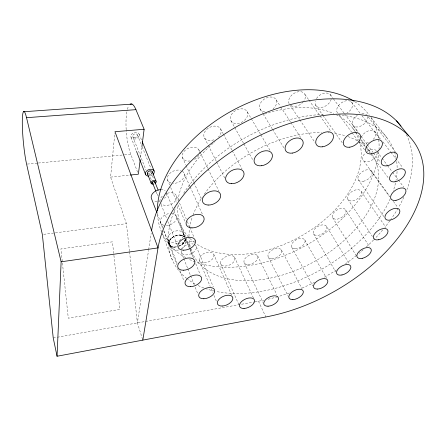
<?xml version="1.0" encoding="UTF-8"?>
<svg xmlns="http://www.w3.org/2000/svg" width="446" height="446" viewBox="0 0 446 446"><rect width="100%" height="100%" fill="white"/><g stroke="black" fill="none" stroke-linecap="round" stroke-linejoin="round"><path stroke-width="0.33" stroke-dasharray="2.23 1.67" d="M178.852 246.209C181.884 245.016 185.229 242.507 185.252 238.945M129.474 251.215L126.419 223.647L110.591 177.123L114.834 133.081M140.484 157.605L141.817 147.241M185.28 239.223L184.131 242.334L182.04 244.436M142.592 339.462L137.401 322.893L148.551 250.368M148.652 249.682L151.177 233.264M185.826 241.86C185.726 244.965 183.808 247.909 181.015 249.269M171.52 238.114C165.65 241.821 170.907 249.347 176.739 246.833M182.286 244.263L183.328 243.393A8.602 4.906 -21.9 0 0 185.436 239.602L185.385 238.911M172.067 237.662L172.658 237.239M181.455 244.854L180.842 245.244M173.282 236.837L173.934 236.48M180.201 245.601L179.537 245.924M174.609 236.146L175.311 235.862M176.019 235.605L176.733 235.399M177.458 235.232L178.171 235.114M184.661 237.138C180.301 232.589 172.017 235.878 169.352 240.857C167.3 246.253 174.052 251.494 179.125 249.899M53.23 337.973L56.648 337.36M57.333 337.237L254.354 301.948M255.04 301.825L258.457 301.212A141.555 87.093 -29 0 0 263.753 300.18M176.031 246.95L175.334 247.034M175.373 243.784L177.436 243.488M178.121 243.388L196.647 240.751M43.725 234.334L54.752 232.907M55.438 232.823L126.419 223.647M178.879 235.036L179.571 235.014M110.591 177.123L130.232 175.049M27.284 164.078L37.631 163.091M38.323 163.024L123.837 154.885M124.529 154.818L130.734 154.227L137.619 172.262M174.648 247.062L173.973 247.056M180.251 235.031L182.882 235.639L184.516 236.898M168.984 243.912L170.785 246.186L173.332 246.995M371.044 117.437L387.959 139.091M368.285 116.969L395.301 151.724M374.869 131.453L380.366 138.583M382.897 141.878L390.506 151.751M390.925 152.303L402.76 167.663M351.47 102.011L360.312 113.513M361.996 115.698L379.68 138.695M377.104 151.646L381.698 157.773M382.116 158.324L387.122 165.003M387.541 165.561L392.134 171.682M392.552 172.24L397.977 179.476M398.395 180.028L403.825 187.264M330.14 94.441L333.028 98.326M333.441 98.878L344.167 113.301M344.574 113.853L358.188 132.155M353.271 125.8L357.408 131.369M361.137 136.381L366.935 144.181M367.348 144.738L373.146 152.538M373.558 153.095L380.182 162.004M352.858 128.286L355.295 131.581M355.702 132.127L359.76 137.619M361.383 139.815L370.726 152.437M361.868 142.062L365.14 146.494M366.774 148.713L370.046 153.145M370.459 153.703L388.46 178.093M339.088 115.051L351.693 132.228M352.1 132.785L358.194 141.092M358.601 141.65L364.7 149.962M371.234 170.651L389.754 196.329M393.372 201.352L397.804 207.496M363.607 160.755L389.509 196.708M315.417 104.838L322.575 114.951M322.971 115.508L342.45 143.032M304.964 94.457L308.532 99.536M308.927 100.099L319.631 115.33M320.027 115.893L331.127 131.687M358.183 179.521L383.945 216.684M361.238 191.507A7.76 4.544 -32.2 0 1 352.736 200.828A7.76 4.544 -32.2 0 1 349.502 193.592A7.76 4.544 -32.2 0 1 361.238 191.507L385.846 227.382M290.24 105.412L299.389 119.132M299.768 119.701L315.015 142.569M347.774 199.172L372.427 236.542M276.13 99.815L280.305 106.237M280.69 106.823L290.563 122.014M290.943 122.594L300.816 137.786M345.789 210.066A7.615 4.415 -31 0 1 337.533 219.103A7.615 4.415 -31 0 1 334.154 212.224A7.615 4.415 -31 0 1 345.789 210.066L369.567 246.805M332.56 217.592L356.376 255.837M260.124 109.147L262.672 113.29M263.034 113.886L272.138 128.682M272.5 129.279L284.147 148.223M326.617 226.451A7.515 4.337 -29.8 0 1 318.583 235.282A7.515 4.337 -29.8 0 1 314.993 228.681A7.515 4.337 -29.8 0 1 326.617 226.451L349.185 263.619M247.078 111.567A9.277 6.629 -30.1 0 1 237.863 123.486A9.277 6.629 -30.1 0 1 232.171 113.518A9.277 6.629 -30.1 0 1 247.078 111.567L250.97 118.14M251.327 118.736L260.52 134.274M260.871 134.876L270.07 150.408M313.544 233.882L335.782 271.96M304.774 239.915L326.511 278.204M231.056 120.916L234.44 126.971M234.774 127.578L243.561 143.317M243.901 143.924L253.027 160.27M291.779 247.301L312.836 285.908M220.486 128.71L223.1 133.594M223.424 134.207L231.926 150.09M232.249 150.698L242.061 169.023M281.359 249.832L301.981 288.74M268.358 257.225L288.294 296.451M204.575 137.992L208.003 144.794M208.315 145.413L216.41 161.497M216.723 162.115L224.817 178.199M257.509 255.681L276.815 294.655M198.726 149.611L199.63 151.478M199.936 152.097L207.797 168.281M208.098 168.9L218.986 191.306M244.414 263.134L263.034 302.433M258.457 301.212L265.849 316.972M234.429 257.058L253.451 297.995M182.325 157.232L185.776 164.791M186.06 165.421L193.536 181.801M193.82 182.431L201.297 198.81M184.248 173.745L189.901 186.356M190.186 186.985L202.612 214.721M220.625 263.558L238.655 304.233M213.935 254.778A7.855 4.744 -23.9 0 1 203.95 262.889A7.855 4.744 -23.9 0 1 201.899 254.856A7.855 4.744 -23.9 0 1 213.935 254.778L231.686 295.157M176.577 196.14L178.456 200.577M179.532 203.12L186.244 218.975M187.32 221.511L189.466 226.59M189.74 227.226L193.765 236.737M196.307 246.577L213.311 286.94M167.445 179.799L169.591 184.9M170.662 187.454L176.828 202.127M177.898 204.675L185.14 221.902M199.273 260.302L210.189 286.432M211.253 288.986L212.848 292.805M213.913 295.358L216.31 301.095M180.273 223.602L185.792 236.977M186.054 237.612L191.574 250.992M176.482 216.566L184.951 237.149M185.218 237.79L189.455 248.082M189.717 248.729L193.687 258.373M183.401 233.676L184.716 236.871M185.765 239.43L193.124 257.314M195.749 263.709L200.221 274.569M166.358 192.471L172.92 208.421M173.968 210.975L184.728 237.138M139.141 134.123L141.722 140.479M137.351 134.798L140.942 143.712M142.224 146.896L150.949 168.538M150.971 172.251L153.786 179.264M181.232 252.219L183.523 257.961M183.774 258.596L187.593 268.169M187.844 268.804L190.386 275.188M190.643 275.823L194.205 284.754M195.22 287.308L198.018 294.321M148.936 173.812L151.473 180.195M156.033 191.685L157.304 194.88M161.168 204.681L166.771 218.796M167.791 221.367L176.967 244.469M132.785 136.654L145.909 169.87M171.203 238.376L171.219 238.409A8.608 6.049 -23.7 0 0 169.067 243.951L169.151 244.352A8.602 4.906 -21.9 0 0 172.97 246.989L172.97 246.989M130.996 137.329L136.509 151.4M167.874 239.441L177.385 263.976M179.894 270.438L184.148 281.415M157.237 213.506L162.729 227.694M163.977 230.916L169.218 244.458M160.493 222.442L162.723 228.213M163.715 230.777L176.856 264.757M161.881 232.706L172.268 259.801M185.48 239.073L185.831 242.055M129.546 251.906L137.401 322.893M113.719 253.545L112.431 241.827L60.929 248.89L68.299 318.215L119.84 309.407L113.791 254.237M194.618 244.536A8.061 4.978 -23.1 0 1 191.139 253.746A8.061 4.978 -23.1 0 1 181.109 250.881M181.756 248.952A8.061 4.978 -23.1 0 1 193.135 243.984M180.836 239.446A8.29 5.252 -22.5 0 1 168.019 239.809A8.29 5.252 -22.5 0 1 176.85 230.799A8.29 5.252 -22.5 0 1 182.191 238.064M171.08 213.389A8.524 5.558 -22.3 0 1 176.226 219.571A8.524 5.558 -22.3 0 1 165.951 225.531M164.039 225.308A8.524 5.558 -22.3 0 1 160.9 218.958A8.524 5.558 -22.3 0 1 170.037 213.422M167.2 193.257A8.753 5.87 -22.6 0 1 176.415 195.683A8.753 5.87 -22.6 0 1 171.771 203.945A8.753 5.87 -22.6 0 1 161.246 203.85M160.025 201.614A8.753 5.87 -22.6 0 1 162.745 195.71M182.319 171.147A8.953 6.166 -23.5 0 1 182.955 178.807A8.953 6.166 -23.5 0 1 173.132 183.401M171.13 183.094A8.953 6.166 -23.5 0 1 168.705 174.642A8.953 6.166 -23.5 0 1 180.641 170.378M190.197 160.978A9.11 6.417 -25.2 0 1 182.197 155.448A9.11 6.417 -25.2 0 1 191.574 147.269A9.11 6.417 -25.2 0 1 199.501 152.867M198.732 155.28A9.11 6.417 -25.2 0 1 194.579 159.412M213.913 139.838A9.221 6.579 -27.5 0 1 203.894 134.084A9.221 6.579 -27.5 0 1 216.639 126.251A9.221 6.579 -27.5 0 1 218.423 137.067M264.662 111.834A9.271 6.556 -32.5 0 1 260.966 102.374A9.271 6.556 -32.5 0 1 274.05 97.746A9.271 6.556 -32.5 0 1 273.125 108.841M289.097 103.695A9.21 6.383 -34.4 0 1 298 91.798A9.21 6.383 -34.4 0 1 304.021 100.841M303.358 101.755A9.21 6.383 -34.4 0 1 290.547 105.373M316.437 98.56A9.082 6.127 -35.5 0 1 325.474 93.024A9.082 6.127 -35.5 0 1 331.406 97.401M331.216 99.218A9.082 6.127 -35.5 0 1 321.477 107.43A9.082 6.127 -35.5 0 1 315.177 101.404M337.533 113.011A8.892 5.831 -35.9 0 1 341.458 102.775A8.892 5.831 -35.9 0 1 352.134 102.92A8.892 5.831 -35.9 0 1 346.893 113.139M367.521 116.484A8.669 5.519 -35.8 0 1 361.667 125.66A8.669 5.519 -35.8 0 1 352.474 124.629A8.669 5.519 -35.8 0 1 357.335 115.341M361.857 113.591A8.669 5.519 -35.8 0 1 366.595 114.795M361.26 137.357A8.424 5.218 -35.2 0 1 372.962 130.427A8.424 5.218 -35.2 0 1 372.494 140.089M368.357 142.575A8.424 5.218 -35.2 0 1 360.864 140.016M377.216 152.961A8.179 4.951 -34.4 0 1 366.662 161.786A8.179 4.951 -34.4 0 1 365.447 152.883M367.108 151.534A8.179 4.951 -34.4 0 1 376.268 150.536M372.265 154.645A102.636 62.864 -28.9 0 1 301.903 267.784A102.636 62.864 -28.9 0 1 188.993 236.999M188.987 236.369A102.636 62.864 -28.9 0 1 189.517 228.625M189.617 227.962A102.636 62.864 -28.9 0 1 192.382 216.884M193.04 215.05A102.636 62.864 -28.9 0 1 202.417 196.92M204.307 194.161A102.636 62.864 -28.9 0 1 321.499 132.479M327.955 132.696A102.636 62.864 -28.9 0 1 329.215 132.791M334.734 133.415A102.636 62.864 -28.9 0 1 344.981 135.645M347.947 136.599A102.636 62.864 -28.9 0 1 358.082 141.265M359.705 142.28A102.636 62.864 -28.9 0 1 371.892 154.082M338.302 114.812A123.876 76.049 -29 0 1 394.348 151.339M394.565 151.991A123.876 76.049 -29 0 1 396.109 157.851M396.7 161.48A123.876 76.049 -29 0 1 397.141 168.309M397.068 171.476A123.876 76.049 -29 0 1 395.998 180.502M395.463 183.111A123.876 76.049 -29 0 1 393.26 190.988M390.272 198.749A123.876 76.049 -29 0 1 215.987 291.439M214.788 291.182A123.876 76.049 -29 0 1 206.297 288.846M203.805 287.96A123.876 76.049 -29 0 1 197.851 285.418M195.03 283.968A123.876 76.049 -29 0 1 187.744 279.268M186.785 278.527A123.876 76.049 -29 0 1 175.914 207.234M183.696 193.185A123.876 76.049 -29 0 1 323.233 114.438M355.473 132.233A99.001 63.505 -29.1 0 1 359.03 140.178M359.236 140.819A99.001 63.505 -29.1 0 1 307.556 232.227A99.001 63.505 -29.1 0 1 196.207 243.711M194.551 242.512A99.001 63.505 -29.1 0 1 189.5 238.08M188.58 237.11A99.001 63.505 -29.1 0 1 177.586 205.088M178.01 200.51A99.001 63.505 -29.1 0 1 215.022 141.683M264.584 114.109A99.001 63.505 -29.1 0 1 333.837 113.591M336.262 114.734A99.001 63.505 -29.1 0 1 355.127 131.654M371.094 117.816A119.467 76.796 -29.1 0 1 379.044 149.003M378.883 151.568A119.467 76.796 -29.1 0 1 311.252 242.301A119.467 76.796 -29.1 0 1 195.827 262.12M195.209 261.897A119.467 76.796 -29.1 0 1 188.636 259.137M185.798 257.693A119.467 76.796 -29.1 0 1 162.495 233.96M161.636 232.059A119.467 76.796 -29.1 0 1 157.405 212.318M354.776 101.694A119.467 76.796 -29.1 0 1 369.355 115.269M185.229 239.669A8.569 5.385 -22.5 0 1 177.859 246.515M176.443 246.855A8.569 5.385 -22.5 0 1 168.945 243.505A8.569 5.385 -22.5 0 1 174.966 236.124A8.569 5.385 -22.5 0 1 184.505 236.965M166.614 193.386A8.05 5.452 -22 0 1 164.49 198.325M159.774 200.99A8.05 5.452 -22 0 1 158.436 201.285M157.109 201.414A8.05 5.452 -22 0 1 153.602 200.739M160.783 189.65A8.05 5.452 -22 0 1 165.187 190.933M180.535 235.036A8.608 6.049 -23.7 0 1 184.638 237.188M158.352 195.315A1.271 0.864 -22 0 1 157.293 194.434A1.271 0.864 -22 0 1 158.91 193.469M151.908 173.371A2.604 1.823 -21.7 0 1 148.847 174.631M149.427 171.939A1.232 0.864 -21.7 0 1 150.993 172.318A1.232 0.864 -21.7 0 1 149.884 173.594A1.232 0.864 -21.7 0 1 148.641 172.847M152.292 175.027A4.622 3.239 -21.7 0 1 149.371 176.125M406.401 134.67A141.555 87.093 -29 0 1 406.936 189.595M403.792 197.232A141.555 87.093 -29 0 1 398.445 207.619M398.094 208.226A141.555 87.093 -29 0 1 391.454 218.579M389.876 220.781A141.555 87.093 -29 0 1 384.876 227.293M382.707 229.913A141.555 87.093 -29 0 1 374.038 239.474M373.558 239.965A141.555 87.093 -29 0 1 366.233 247.062M363.217 249.782A141.555 87.093 -29 0 1 359.091 253.334M356.46 255.502A141.555 87.093 -29 0 1 345.544 263.803M336.379 269.997A141.555 87.093 -29 0 1 323.261 277.797M314.681 282.285A141.555 87.093 -29 0 1 301.485 288.328M289.365 292.994A141.555 87.093 -29 0 1 279.062 296.322M277.758 296.702A141.555 87.093 -29 0 1 267.756 299.299M130.734 154.227A28.611 7.136 84.9 0 1 126.212 130.332M126.173 129.68A28.611 7.136 84.9 0 1 127.233 110.017M127.417 109.287A28.611 7.136 84.9 0 1 128.498 106.265M295.23 248.79A7.476 4.315 -28.5 0 0 305.131 240.996A7.476 4.315 -28.5 0 0 294.421 240.957A7.476 4.315 -28.5 0 0 295.23 248.79M271.932 258.669A7.493 4.343 -27.3 0 0 281.76 250.897A7.493 4.343 -27.3 0 0 270.828 250.942A7.493 4.343 -27.3 0 0 271.932 258.669M248.143 264.562A7.565 4.427 -26.1 0 0 257.961 256.745A7.565 4.427 -26.1 0 0 246.727 256.84A7.565 4.427 -26.1 0 0 248.143 264.562M225.057 266.067A7.688 4.56 -25 0 0 234.93 258.134A7.688 4.56 -25 0 0 223.323 258.24A7.688 4.56 -25 0 0 225.057 266.067M363.178 181.332A7.956 4.722 -33.4 0 0 371.942 171.665A7.956 4.722 -33.4 0 0 360.022 173.678A7.956 4.722 -33.4 0 0 363.178 181.332M133.794 139.102A4.376 3.239 -21 0 0 139.208 134.313A4.376 3.239 -21 0 0 132.183 133.728A4.376 3.239 -21 0 0 133.794 139.102M134.391 137.63A2.464 1.823 -21 0 0 137.39 134.909A2.464 1.823 -21 0 0 133.421 134.631A2.464 1.823 -21 0 0 134.391 137.63"/><path stroke-width="0.67" d="M61.124 261.796L158.035 247.898A144.671 86.44 -28.9 0 1 309.452 118.062A144.671 86.44 -28.9 0 1 422.011 190.18A144.671 86.44 -28.9 0 1 265.849 316.972L57.06 356.254L61.124 261.796L26.531 117.683L135.941 109.655L144.119 129.273L141.906 146.55M140.217 159.679L138.36 174.196L130.232 175.049M142.798 340.12L158.035 247.898L114.968 131.704L144.119 129.273M23.448 111.751L131.977 104.102M396.455 120.844L408.33 135.389M142.241 141.75L154.121 170.996M152.231 171.721L156.083 181.277M154.807 181.812L158.129 190.096M152.487 182.749L155.782 191.05M147.42 173.7L151.205 183.284M136.509 151.4L145.53 174.425M156.741 212.218L151.501 198.676A8.05 5.452 -22 0 1 153.307 192.761A8.05 5.452 -22 0 1 160.783 189.65M57.06 356.254L53.23 337.973L42.348 234.512L26.598 164.139A30.127 3.367 84.6 0 1 22.3 122.494A30.127 3.367 84.6 0 1 26.531 117.683M157.382 210.975A119.467 76.796 -29.1 0 1 230.855 111.405A119.467 76.796 -29.1 0 1 354.202 101.331M153.257 184.22A2.637 1.823 -21.8 0 1 151.333 181.946A2.637 1.823 -21.8 0 1 155.28 180.513A2.637 1.823 -21.8 0 1 155.074 183.562M153.229 183.2A1.249 0.864 -21.8 0 1 152.565 182.091A1.249 0.864 -21.8 0 1 154.288 181.394A1.249 0.864 -21.8 0 1 154.589 182.654M147.855 174.247A2.604 1.823 -21.7 0 1 149.187 170.996A2.604 1.823 -21.7 0 1 152.303 172.53M148.819 176.159A4.622 3.239 -21.7 0 1 145.703 172.178A4.622 3.239 -21.7 0 1 152.203 169.413A4.622 3.239 -21.7 0 1 153.134 174.325M151.595 230.526A141.555 87.093 -29 0 1 261.724 114.304A141.555 87.093 -29 0 1 401.01 126.079M130.115 104.23A28.611 7.136 84.9 0 1 135.941 109.655M317.335 289.075A7.872 4.187 -28.3 0 0 327.86 281.058A7.872 4.187 -28.3 0 0 316.788 281.365A7.872 4.187 -28.3 0 0 317.335 289.075M292.877 299.595A7.889 4.215 -27.2 0 0 303.325 291.6A7.889 4.215 -27.2 0 0 292.002 292.002A7.889 4.215 -27.2 0 0 292.877 299.595M268.035 306.212A7.967 4.298 -26.1 0 0 278.471 298.168A7.967 4.298 -26.1 0 0 266.814 298.625A7.967 4.298 -26.1 0 0 268.035 306.212M244.023 308.465A8.106 4.432 -25.1 0 0 254.527 300.303A8.106 4.432 -25.1 0 0 242.462 300.788A8.106 4.432 -25.1 0 0 244.023 308.465M222.164 306.04A8.29 4.627 -24.2 0 0 232.795 297.683A8.29 4.627 -24.2 0 0 220.263 298.157A8.29 4.627 -24.2 0 0 222.164 306.04M203.839 298.753A8.519 4.867 -23.5 0 0 214.66 290.145A8.519 4.867 -23.5 0 0 201.631 290.558A8.519 4.867 -23.5 0 0 203.839 298.753M190.459 286.683A8.775 5.151 -23 0 0 201.536 277.763A8.775 5.151 -23 0 0 187.995 278.064A8.775 5.151 -23 0 0 190.459 286.683M183.373 270.226A9.043 5.469 -22.8 0 0 194.746 260.949A9.043 5.469 -22.8 0 0 180.73 261.088A9.043 5.469 -22.8 0 0 183.373 270.226M183.668 250.195A9.299 5.798 -23.1 0 0 195.376 240.545A9.299 5.798 -23.1 0 0 180.953 240.478A9.299 5.798 -23.1 0 0 183.668 250.195M191.964 227.895A9.522 6.11 -23.9 0 0 204.023 217.871A9.522 6.11 -23.9 0 0 189.321 217.559A9.522 6.11 -23.9 0 0 191.964 227.895M208.165 205.043A9.7 6.367 -25.4 0 0 220.564 194.69A9.7 6.367 -25.4 0 0 205.74 194.121A9.7 6.367 -25.4 0 0 208.165 205.043M231.296 183.668A9.829 6.539 -27.4 0 0 243.984 173.065A9.829 6.539 -27.4 0 0 229.222 172.245A9.829 6.539 -27.4 0 0 231.296 183.668M261.774 165.7A9.89 6.595 -29.7 0 0 271.837 153.396A9.89 6.595 -29.7 0 0 256.121 155.777A9.89 6.595 -29.7 0 0 261.774 165.7M292.392 153.084A9.884 6.523 -31.8 0 0 302.711 140.707A9.884 6.523 -31.8 0 0 287.28 142.988A9.884 6.523 -31.8 0 0 292.392 153.084M322.631 146.795A9.806 6.339 -33.5 0 0 333.106 134.508A9.806 6.339 -33.5 0 0 318.082 136.716A9.806 6.339 -33.5 0 0 322.631 146.795M349.787 147.18A9.661 6.071 -34.5 0 0 360.312 135.132A9.661 6.071 -34.5 0 0 345.767 137.307A9.661 6.071 -34.5 0 0 349.787 147.18M371.713 153.842A9.45 5.759 -34.9 0 0 382.177 142.151A9.45 5.759 -34.9 0 0 368.14 144.326A9.45 5.759 -34.9 0 0 371.713 153.842M387.022 165.812A9.199 5.43 -34.8 0 0 397.325 154.556A9.199 5.43 -34.8 0 0 383.783 156.752A9.199 5.43 -34.8 0 0 387.022 165.812M395.1 181.778A8.926 5.118 -34.4 0 0 405.163 170.991A8.926 5.118 -34.4 0 0 392.073 173.226A8.926 5.118 -34.4 0 0 395.1 181.778M395.992 200.321A8.652 4.839 -33.6 0 0 405.771 189.99A8.652 4.839 -33.6 0 0 393.06 192.287A8.652 4.839 -33.6 0 0 395.992 200.321M390.222 220.056A8.402 4.605 -32.7 0 0 399.7 210.161A8.402 4.605 -32.7 0 0 387.284 212.519A8.402 4.605 -32.7 0 0 390.222 220.056M378.626 239.753A8.184 4.421 -31.7 0 0 387.797 230.231A8.184 4.421 -31.7 0 0 375.582 232.661A8.184 4.421 -31.7 0 0 378.626 239.753M341.976 274.97A7.916 4.209 -29.5 0 0 350.617 265.978A7.916 4.209 -29.5 0 0 338.52 268.553A7.916 4.209 -29.5 0 0 341.976 274.97M362.185 258.357A8.022 4.287 -30.6 0 0 371.078 249.136A8.022 4.287 -30.6 0 0 358.969 251.639A8.022 4.287 -30.6 0 0 362.185 258.357"/></g></svg>
